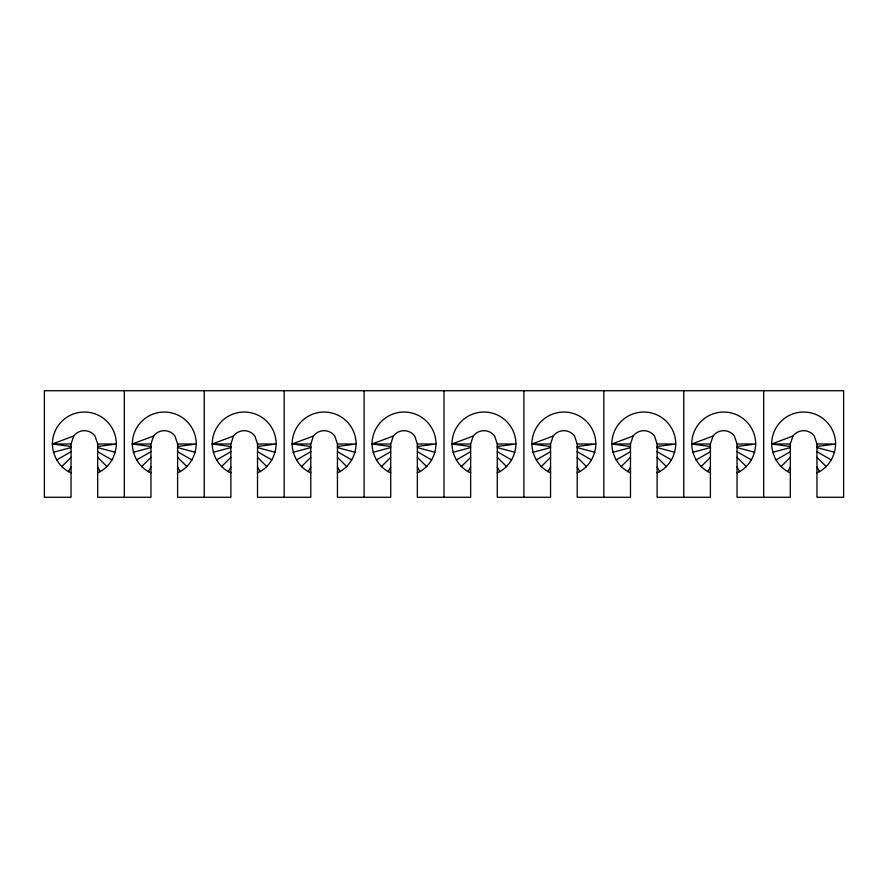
<?xml version="1.0" encoding="UTF-8"?>
<svg xmlns="http://www.w3.org/2000/svg" width="888" height="888" viewBox="0 0 888 888"><rect width="100%" height="100%" fill="white"/><g stroke="black" fill="none" stroke-linecap="round" stroke-linejoin="round"><path stroke-width="1.33" d="M97.68 472.793C108.969 468.087 116.095 456.055 116.328 444A31.968 31.968 0 0 0 84.36 412.032A31.968 31.968 0 0 0 52.392 444C52.625 456.055 59.751 468.087 71.04 472.793M177.6 472.793C188.889 468.087 196.015 456.055 196.248 444A31.968 31.968 0 0 0 164.28 412.032A31.968 31.968 0 0 0 132.312 444C132.545 456.055 139.671 468.087 150.96 472.793M257.52 472.793C268.809 468.087 275.935 456.055 276.168 444A31.968 31.968 0 0 0 244.2 412.032A31.968 31.968 0 0 0 212.232 444C212.465 456.055 219.591 468.087 230.88 472.793M337.44 472.793C348.729 468.087 355.855 456.055 356.088 444A31.968 31.968 0 0 0 324.12 412.032A31.968 31.968 0 0 0 292.152 444C292.385 456.055 299.511 468.087 310.8 472.793M417.36 472.793C428.649 468.087 435.775 456.055 436.008 444A31.968 31.968 0 0 0 404.04 412.032A31.968 31.968 0 0 0 372.072 444C372.305 456.055 379.431 468.087 390.72 472.793M497.28 472.793C508.569 468.087 515.695 456.055 515.928 444A31.968 31.968 0 0 0 483.96 412.032A31.968 31.968 0 0 0 451.992 444C452.225 456.055 459.351 468.087 470.64 472.793M577.2 472.793C588.489 468.087 595.615 456.055 595.848 444A31.968 31.968 0 0 0 563.88 412.032A31.968 31.968 0 0 0 531.912 444C532.145 456.055 539.271 468.087 550.56 472.793M657.12 472.793C668.409 468.087 675.535 456.055 675.768 444A31.968 31.968 0 0 0 643.8 412.032A31.968 31.968 0 0 0 611.832 444C612.065 456.055 619.191 468.087 630.48 472.793M737.04 472.793C748.329 468.087 755.455 456.055 755.688 444A31.968 31.968 0 0 0 723.72 412.032A31.968 31.968 0 0 0 691.752 444C691.985 456.055 699.111 468.087 710.4 472.793M816.96 472.793C828.249 468.087 835.375 456.055 835.608 444A31.968 31.968 0 0 0 803.64 412.032A31.968 31.968 0 0 0 771.672 444C771.905 456.055 779.031 468.087 790.32 472.793M71.04 444L73.704 436.008A13.32 13.32 0 0 1 95.016 436.008L97.68 444L97.68 497.28L150.96 497.28L150.96 444L153.624 436.008A13.32 13.32 0 0 1 174.936 436.008L177.6 444L177.6 497.28L230.88 497.28L230.88 444L233.544 436.008A13.32 13.32 0 0 1 254.856 436.008L257.52 444L257.52 497.28L310.8 497.28L310.8 444L313.464 436.008A13.32 13.32 0 0 1 334.776 436.008L337.44 444L337.44 497.28L390.72 497.28L390.72 444L393.384 436.008A13.32 13.32 0 0 1 414.696 436.008L417.36 444L417.36 497.28L470.64 497.28L470.64 444L473.304 436.008A13.32 13.32 0 0 1 494.616 436.008L497.28 444L497.28 497.28L550.56 497.28L550.56 444L553.224 436.008A13.32 13.32 0 0 1 574.536 436.008L577.2 444L577.2 497.28L630.48 497.28L630.48 444L633.144 436.008A13.32 13.32 0 0 1 654.456 436.008L657.12 444L657.12 497.28L710.4 497.28L710.4 444L713.064 436.008A13.32 13.32 0 0 1 734.376 436.008L737.04 444L737.04 497.28L790.32 497.28L790.32 444L792.984 436.008A13.32 13.32 0 0 1 814.296 436.008L816.96 444L816.96 497.28L843.6 497.28L843.6 390.72L44.4 390.72L44.4 497.28L71.04 497.28L71.04 444L52.392 444L73.704 436.008M68.376 471.683L71.04 467.066M148.296 471.683L150.96 467.066M228.216 471.683L230.88 467.066M308.136 471.683L310.8 467.066M388.056 471.683L390.72 467.066M467.976 471.683L470.64 467.066M547.896 471.683L550.56 467.066M627.816 471.683L630.48 467.066M707.736 471.683L710.4 467.066M787.656 471.683L790.32 467.066M61.76 466.6L71.04 457.32M141.68 466.6L150.96 457.32M221.6 466.6L230.88 457.32M301.52 466.6L310.8 457.32M381.44 466.6L390.72 457.32M461.36 466.6L470.64 457.32M541.28 466.6L550.56 457.32M621.2 466.6L630.48 457.32M701.12 466.6L710.4 457.32M781.04 466.6L790.32 457.32M56.677 459.984L71.04 451.692M136.597 459.984L150.96 451.692M216.517 459.984L230.88 451.692M296.437 459.984L310.8 451.692M376.357 459.984L390.72 451.692M456.277 459.984L470.64 451.692M536.197 459.984L550.56 451.692M616.117 459.984L630.48 451.692M696.037 459.984L710.4 451.692M775.957 459.984L790.32 451.692M150.96 446.498L132.312 444L153.624 436.008M230.88 446.498L212.232 444L233.544 436.008M310.8 446.498L292.152 444L313.464 436.008M390.72 446.498L372.072 444L393.384 436.008M470.64 446.498L451.992 444L473.304 436.008M550.56 446.498L531.912 444L553.224 436.008M630.48 446.498L611.832 444L633.144 436.008M710.4 446.498L691.752 444L713.064 436.008M790.32 446.498L771.672 444L792.984 436.008M53.48 452.27L71.04 447.574M133.4 452.27L150.96 447.574M213.32 452.27L230.88 447.574M293.24 452.27L310.8 447.574M373.16 452.27L390.72 447.574M453.08 452.27L470.64 447.574M533 452.27L550.56 447.574M612.92 452.27L630.48 447.574M692.84 452.27L710.4 447.574M772.76 452.27L790.32 447.574M97.68 446.498L116.328 444L97.68 444M177.6 446.498L196.248 444L177.6 444M257.52 446.498L276.168 444L257.52 444M337.44 446.498L356.088 444L337.44 444M417.36 446.498L436.008 444L417.36 444M497.28 446.498L515.928 444L497.28 444M577.2 446.498L595.848 444L577.2 444M657.12 446.498L675.768 444L657.12 444M737.04 446.498L755.688 444L737.04 444M816.96 446.498L835.608 444L816.96 444M132.312 444L150.96 444M212.232 444L230.88 444M292.152 444L310.8 444M372.072 444L390.72 444M451.992 444L470.64 444M531.912 444L550.56 444M611.832 444L630.48 444M691.752 444L710.4 444M771.672 444L790.32 444M52.392 444L71.04 446.498M816.96 447.574L834.52 452.27M737.04 447.574L754.6 452.27M657.12 447.574L674.68 452.27M577.2 447.574L594.76 452.27M497.28 447.574L514.84 452.27M417.36 447.574L434.92 452.27M337.44 447.574L355 452.27M257.52 447.574L275.08 452.27M177.6 447.574L195.16 452.27M97.68 447.574L115.24 452.27M816.96 451.692L831.323 459.984M737.04 451.692L751.403 459.984M657.12 451.692L671.483 459.984M577.2 451.692L591.563 459.984M497.28 451.692L511.643 459.984M417.36 451.692L431.723 459.984M337.44 451.692L351.803 459.984M257.52 451.692L271.883 459.984M177.6 451.692L191.963 459.984M97.68 451.692L112.043 459.984M816.96 457.32L826.24 466.6M737.04 457.32L746.32 466.6M657.12 457.32L666.4 466.6M577.2 457.32L586.48 466.6M497.28 457.32L506.56 466.6M417.36 457.32L426.64 466.6M337.44 457.32L346.72 466.6M257.52 457.32L266.8 466.6M177.6 457.32L186.88 466.6M97.68 457.32L106.96 466.6M816.96 467.066L819.624 471.683M737.04 467.066L739.704 471.683M657.12 467.066L659.784 471.683M577.2 467.066L579.864 471.683M497.28 467.066L499.944 471.683M417.36 467.066L420.024 471.683M337.44 467.066L340.104 471.683M257.52 467.066L260.184 471.683M177.6 467.066L180.264 471.683M97.68 467.066L100.344 471.683M763.68 390.72L763.68 497.28M683.76 390.72L683.76 497.28M603.84 390.72L603.84 497.28M523.92 390.72L523.92 497.28M444 390.72L444 497.28M364.08 390.72L364.08 497.28M284.16 390.72L284.16 497.28M204.24 390.72L204.24 497.28M124.32 390.72L124.32 497.28"/></g></svg>
